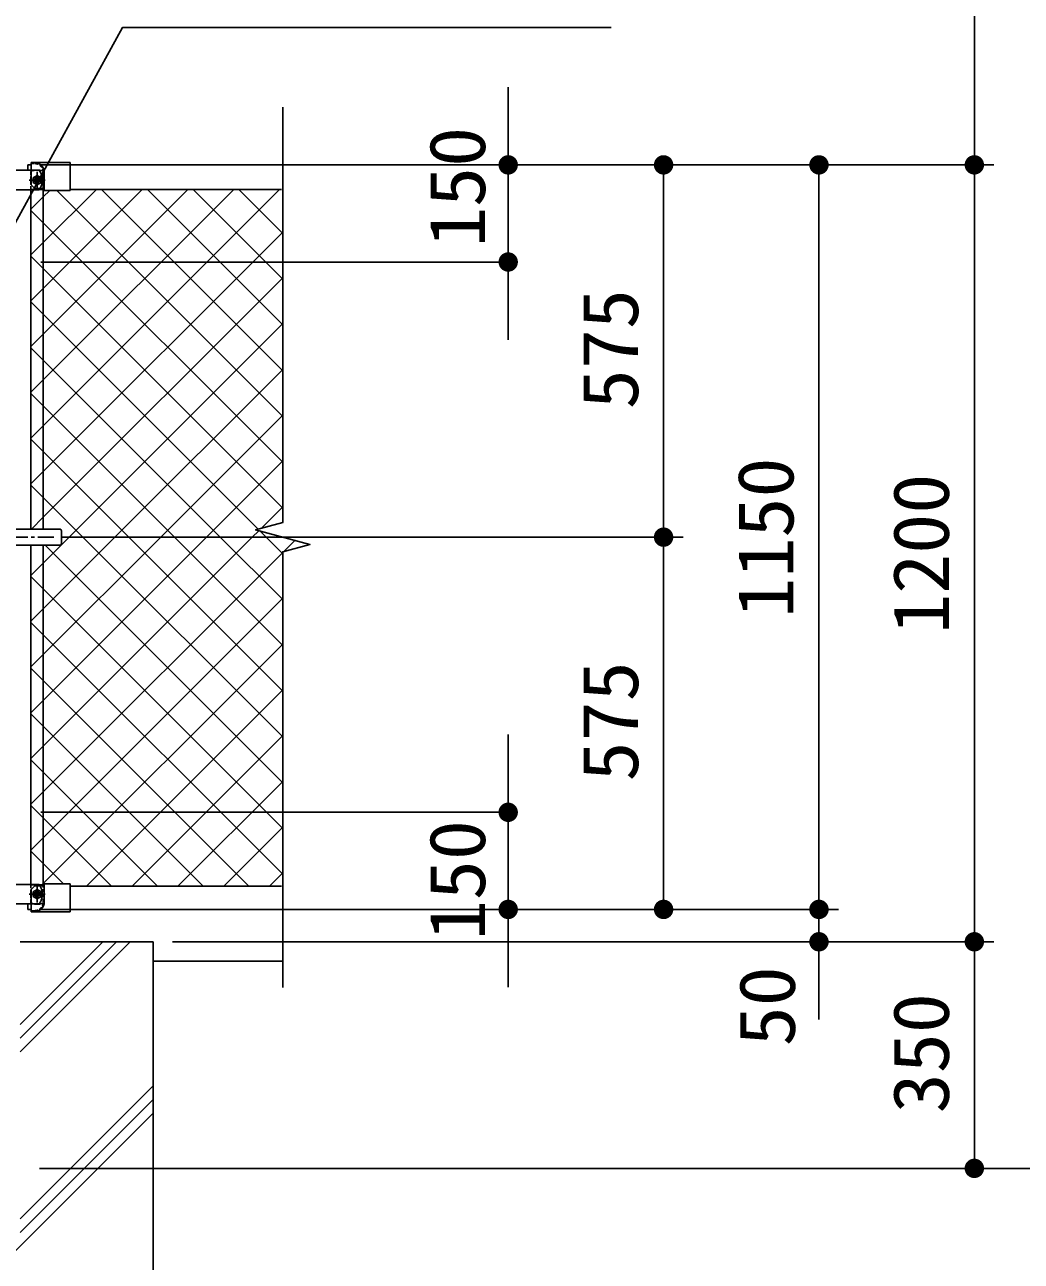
# Model space of a CAD drawing. Units: millimetres, scale not verified. Extents: x -5940 to 5940, y -4200 to 4200.
# Drawn here: x 14 to 1553, y -2503 to -593 of the extents above; entities that cross this region are included whole.
import ezdxf
from ezdxf.enums import TextEntityAlignment as Align

# ---------------------------------------------------------------- set-up
doc = ezdxf.new("R2010")
doc.units = ezdxf.units.MM
doc.header["$LTSCALE"] = 20
for name, pattern in [('DASHED', [7.5, 6, -1.5]), ('USER1', [2, 1.25, -0.25, 0.25, -0.25]), ('USER2', [0.375, 0.25, -0.125])]:
    doc.linetypes.add(name, pattern=pattern)
for name, color, linetype, lineweight in [('0-0_5寸法', 1, 'Continuous', 25), ('0-1_SUNPOU', 1, 'Continuous', 25), ('0-4_8部品', 7, 'Continuous', 25), ('0-6_2網', 2, 'Continuous', 25), ('0-7_中心線', 1, 'USER1', 25), ('0-8_1', 7, 'Continuous', 25), ('0-9_0', 7, 'Continuous', 25), ('0-A_7詳細', 7, 'Continuous', 25), ('0-B_継手', 7, 'Continuous', 25), ('0-E_GL', 7, 'Continuous', 25)]:
    doc.layers.add(name, color=color, linetype=linetype, lineweight=lineweight)
doc.styles.add('ＭＳ ゴシック', font='')
doc.styles.get('ＭＳ ゴシック').set_extended_font_data('MS Gothic')

# ---------------------------------------------------------------- blocks, each defined once
blk = doc.blocks.new('M1')
at = {"layer": '0-1_SUNPOU'}
blk.add_line((-5, 0), (-38.576, 0), dxfattribs=at)
for points in [[(0, 0), (-5, 0), (-4.961, 0.627)], [(0, 0), (-4.961, -0.627), (-5, 0)], [(0, 0), (-4.961, 0.627), (-4.843, 1.243)], [(0, 0), (-4.843, -1.243), (-4.961, -0.627)], [(0, 0), (-4.843, 1.243), (-4.649, 1.841)], [(0, 0), (-4.649, -1.841), (-4.843, -1.243)], [(0, 0), (-4.649, 1.841), (-4.382, 2.409)], [(0, 0), (-4.382, -2.409), (-4.649, -1.841)], [(0, 0), (-4.382, 2.409), (-4.045, 2.939)], [(0, 0), (-4.045, -2.939), (-4.382, -2.409)], [(0, 0), (-4.045, 2.939), (-3.645, 3.423)], [(0, 0), (-3.645, -3.423), (-4.045, -2.939)], [(0, 0), (-3.645, 3.423), (-3.187, 3.853)], [(0, 0), (-3.187, -3.853), (-3.645, -3.423)], [(0, 0), (-3.187, 3.853), (-2.679, 4.222)], [(0, 0), (-2.679, -4.222), (-3.187, -3.853)], [(0, 0), (-2.679, 4.222), (-2.129, 4.524)], [(0, 0), (-2.129, -4.524), (-2.679, -4.222)], [(0, 0), (-2.129, 4.524), (-1.545, 4.755)], [(0, 0), (-1.545, -4.755), (-2.129, -4.524)], [(0, 0), (-1.545, 4.755), (-0.937, 4.911)], [(0, 0), (-0.937, -4.911), (-1.545, -4.755)], [(0, 0), (-0.937, 4.911), (-0.314, 4.99)], [(0, 0), (-0.314, -4.99), (-0.937, -4.911)], [(0, 0), (-0.314, 4.99), (0.314, 4.99)], [(0, 0), (0.314, -4.99), (-0.314, -4.99)], [(0, 0), (0.314, 4.99), (0.937, 4.911)], [(0, 0), (0.937, 4.911), (1.545, 4.755)], [(0, 0), (1.545, 4.755), (2.129, 4.524)], [(0, 0), (2.129, 4.524), (2.679, 4.222)], [(0, 0), (2.679, 4.222), (3.187, 3.853)], [(0, 0), (3.187, 3.853), (3.645, 3.423)], [(0, 0), (3.645, 3.423), (4.045, 2.939)], [(0, 0), (4.045, 2.939), (4.382, 2.409)], [(0, 0), (4.382, 2.409), (4.649, 1.841)], [(0, 0), (4.649, 1.841), (4.843, 1.243)], [(0, 0), (4.843, 1.243), (4.961, 0.627)], [(0, 0), (4.961, 0.627), (5, 0)], [(0, 0), (0.937, -4.911), (0.314, -4.99)], [(0, 0), (1.545, -4.755), (0.937, -4.911)], [(0, 0), (2.129, -4.524), (1.545, -4.755)], [(0, 0), (2.679, -4.222), (2.129, -4.524)], [(0, 0), (3.187, -3.853), (2.679, -4.222)], [(0, 0), (3.645, -3.423), (3.187, -3.853)], [(0, 0), (4.045, -2.939), (3.645, -3.423)], [(0, 0), (4.382, -2.409), (4.045, -2.939)], [(0, 0), (4.649, -1.841), (4.382, -2.409)], [(0, 0), (4.843, -1.243), (4.649, -1.841)], [(0, 0), (4.961, -0.627), (4.843, -1.243)], [(0, 0), (5, 0), (4.961, -0.627)]]:
    blk.add_solid(points, dxfattribs=at)

msp = doc.modelspace()

# ---------------------------------------------------------------- linework, layer by layer
at = {"layer": '0-0_5寸法'}
for p, q in [((1481.03, -169.38), (1481.03, -749.38)), ((761.03, -749.38), (761.03, -689.38)), ((37.09, -809.38), (1271.03, -809.38)), ((37.09, -809.38), (1031.03, -809.38)), ((37.09, -809.38), (761.03, -809.38)), ((67.09, -809.38), (1511.03, -809.38)), ((67.09, -809.38), (1511.03, -809.38)), ((761.03, -959.38), (761.03, -809.38)), ((1001.03, -869.38), (1001.03, -1324.38)), ((1241.03, -869.38), (1241.03, -1899.38)), ((1481.03, -869.38), (1481.03, -1949.38)), ((39.39, -959.38), (761.03, -959.38)), ((761.03, -1019.38), (761.03, -1079.38)), ((89.25, -1384.38), (1031.03, -1384.38)), ((89.25, -1384.38), (1031.03, -1384.38)), ((1001.03, -1444.38), (1001.03, -1899.38)), ((761.03, -1749.38), (761.03, -1689.38)), ((39.28, -1809.38), (761.03, -1809.38)), ((761.03, -1959.38), (761.03, -1809.38)), ((1241.03, -1899.38), (1241.03, -1839.38)), ((37.09, -1959.38), (761.03, -1959.38)), ((67.09, -1959.38), (1271.03, -1959.38)), ((67.09, -1959.38), (1031.03, -1959.38)), ((67.09, -1959.38), (1271.03, -1959.38)), ((1241.03, -1959.38), (1241.03, -2009.38)), ((242.54, -2009.38), (1271.03, -2009.38)), ((761.03, -2019.38), (761.03, -2079.38)), ((840.49, -2009.38), (1511.03, -2009.38)), ((840.49, -2009.38), (1511.03, -2009.38)), ((1241.03, -2069.38), (1241.03, -2129.38)), ((1481.03, -2069.38), (1481.03, -2299.38)), ((37.09, -2359.38), (1751.03, -2359.38)), ((37.09, -2359.38), (1511.03, -2359.38))]:
    msp.add_line(p, q, dxfattribs=at)
at = {"layer": '0-4_8部品'}
msp.add_lwpolyline([(920.15, -597.08), (165.36, -597.08), (-125.9, -1127.65)], dxfattribs=at)
at = {"layer": '0-6_2網'}
for p, q in [((42.85, -929.49), (124.96, -847.38)), ((42.85, -1000.2), (195.67, -847.38)), ((42.85, -1070.91), (266.38, -847.38)), ((42.85, -1141.62), (337.09, -847.38)), ((42.85, -1212.33), (407.8, -847.38)), ((412.81, -1197.96), (63.64, -848.78)), ((412.81, -1127.25), (132.94, -847.38)), ((412.81, -1056.54), (203.65, -847.38)), ((412.81, -985.82), (274.36, -847.38)), ((412.81, -915.11), (345.07, -847.38)), ((42.85, -898.71), (23.85, -879.71)), ((412.81, -1268.67), (42.85, -898.71)), ((23.85, -948.49), (42.85, -929.49)), ((42.85, -969.42), (23.85, -950.42)), ((412.81, -1339.38), (42.85, -969.42)), ((23.85, -1019.2), (42.85, -1000.2)), ((82.93, -1384.38), (412.81, -1054.5)), ((23.85, -1089.91), (42.85, -1070.91)), ((42.85, -1110.84), (23.85, -1091.84)), ((316.38, -1384.38), (42.85, -1110.84)), ((153.64, -1384.38), (412.81, -1125.21)), ((23.85, -1160.62), (42.85, -1141.62)), ((42.85, -1181.55), (23.85, -1162.55)), ((245.67, -1384.38), (42.85, -1181.55)), ((224.35, -1384.38), (412.81, -1195.92)), ((23.85, -1231.33), (42.85, -1212.33)), ((42.85, -1252.26), (23.85, -1233.26)), ((174.96, -1384.38), (42.85, -1252.26)), ((295.06, -1384.38), (412.81, -1266.63)), ((42.85, -1322.97), (23.85, -1303.97)), ((104.25, -1384.38), (42.85, -1322.97)), ((379.29, -1370.86), (412.81, -1337.34)), ((42.85, -1424.46), (82.93, -1384.38)), ((42.85, -1495.17), (153.64, -1384.38)), ((42.85, -1565.88), (224.35, -1384.38)), ((42.85, -1636.59), (295.06, -1384.38)), ((412.81, -1692.93), (104.25, -1384.38)), ((412.81, -1622.22), (174.96, -1384.38)), ((412.81, -1551.51), (245.67, -1384.38)), ((412.81, -1480.8), (316.38, -1384.38)), ((414.42, -1406.45), (431.48, -1389.38)), ((412.81, -1763.64), (46.04, -1396.88)), ((23.85, -1443.46), (42.85, -1424.46)), ((42.85, -1464.39), (23.85, -1445.39)), ((412.81, -1834.35), (42.85, -1464.39)), ((23.85, -1514.17), (42.85, -1495.17)), ((42.85, -1535.1), (23.85, -1516.1)), ((412.81, -1905.06), (42.85, -1535.1)), ((23.85, -1584.88), (42.85, -1565.88)), ((42.85, -1605.81), (23.85, -1586.81)), ((360.59, -1923.56), (42.85, -1605.81)), ((109.43, -1923.56), (412.81, -1620.19)), ((23.85, -1655.59), (42.85, -1636.59)), ((42.85, -1676.52), (23.85, -1657.52)), ((289.88, -1923.56), (42.85, -1676.52)), ((180.14, -1923.56), (412.81, -1690.9)), ((42.85, -1747.23), (23.85, -1728.23)), ((219.17, -1923.56), (42.85, -1747.23)), ((250.85, -1923.56), (412.81, -1761.61)), ((42.85, -1817.94), (23.85, -1798.94)), ((148.46, -1923.56), (42.85, -1817.94)), ((321.57, -1923.56), (412.81, -1832.32)), ((392.28, -1923.56), (412.81, -1903.03))]:
    msp.add_line(p, q, dxfattribs=at)
for points in [[(23.85, -877.78), (42.85, -858.78), (52.84, -848.78)], [(23.85, -1302.04), (42.85, -1283.04), (412.81, -913.08)], [(24.72, -1371.88), (42.85, -1353.75), (412.81, -983.79)], [(374.78, -1372.06), (42.85, -1040.13), (23.85, -1021.13)], [(23.85, -1726.3), (42.85, -1707.3), (365.77, -1384.38), (375.71, -1374.44)], [(412.81, -1410.09), (387.1, -1384.38), (377.68, -1374.96)], [(23.85, -1797.02), (42.85, -1778.02), (412.81, -1408.05)], [(23.85, -1867.73), (42.85, -1848.73), (412.81, -1478.76)], [(40.71, -1921.57), (42.85, -1919.44), (412.81, -1549.47)], [(74.16, -1919.97), (42.85, -1888.66), (23.85, -1869.66)]]:
    msp.add_lwpolyline(points, dxfattribs=at)
at = {"layer": '0-7_中心線'}
msp.add_line((59.25, -1384.38), (-3948.06, -1384.38), dxfattribs=at)
at = {"layer": '0-8_1'}
for p, q in [((19.14, -809.18), (24.39, -809.18)), ((19.14, -809.18), (19.14, -817.78)), ((24.39, -805.78), (84.39, -805.78)), ((24.39, -805.78), (24.39, -840.09)), ((33.39, -845.28), (33.39, -820.28)), ((42.85, -818.98), (42.85, -1371.88)), ((44.39, -820.78), (44.39, -848.78)), ((84.39, -805.78), (84.39, -848.78)), ((84.39, -809.38), (411.07, -809.38)), ((20.89, -832.78), (45.89, -832.78)), ((30.09, -845.78), (24.39, -840.09)), ((27.05, -829.34), (33.35, -825.7)), ((27.05, -836.61), (27.05, -829.34)), ((27.05, -836.61), (33.35, -840.25)), ((31.88, -831.46), (29.5, -831.46)), ((29.5, -831.46), (29.5, -834.61)), ((31.88, -834.61), (29.5, -834.61)), ((35.03, -829.07), (31.88, -829.07)), ((31.88, -831.46), (31.88, -829.07)), ((35.03, -831.46), (31.88, -831.46)), ((35.03, -834.61), (31.88, -834.61)), ((35.03, -836.99), (31.88, -836.99)), ((39.65, -829.34), (33.35, -825.7)), ((39.65, -836.61), (33.35, -840.25)), ((35.03, -831.46), (35.03, -829.07)), ((35.03, -834.61), (37.41, -834.61)), ((39.65, -836.61), (39.65, -829.34)), ((23.85, -1371.88), (23.85, -847.18)), ((23.85, -847.18), (42.85, -847.18)), ((30.09, -845.78), (42.85, -845.78)), ((42.85, -848.78), (84.39, -848.78)), ((84.39, -847.38), (411.07, -847.38)), ((23.85, -1920.97), (23.85, -1396.88)), ((42.85, -1396.88), (42.85, -1921.57)), ((23.85, -1921.57), (42.85, -1921.57)), ((30.09, -1922.97), (24.39, -1928.67)), ((24.39, -1962.97), (24.39, -1928.67)), ((27.05, -1932.14), (33.35, -1928.5)), ((30.09, -1922.97), (42.85, -1922.97)), ((39.65, -1932.14), (33.35, -1928.5)), ((33.39, -1923.47), (33.39, -1948.47)), ((42.85, -1919.97), (84.39, -1919.97)), ((44.39, -1947.97), (44.39, -1919.97)), ((84.39, -1962.97), (84.39, -1919.97)), ((84.39, -1923.56), (411.07, -1923.56)), ((20.89, -1935.97), (45.89, -1935.97)), ((27.05, -1932.14), (27.05, -1939.41)), ((27.05, -1939.41), (33.35, -1943.05)), ((31.88, -1934.15), (29.5, -1934.15)), ((29.5, -1937.3), (29.5, -1934.15)), ((31.88, -1937.3), (29.5, -1937.3)), ((35.03, -1931.77), (31.88, -1931.77)), ((31.88, -1934.15), (31.88, -1931.77)), ((35.03, -1934.15), (31.88, -1934.15)), ((31.88, -1937.3), (31.88, -1934.15)), ((35.03, -1937.3), (31.88, -1937.3)), ((31.88, -1937.3), (31.88, -1939.68)), ((35.03, -1939.68), (31.88, -1939.68)), ((39.65, -1939.41), (33.35, -1943.05)), ((35.03, -1934.15), (35.03, -1931.77)), ((35.03, -1934.15), (37.41, -1934.15)), ((35.03, -1937.3), (35.03, -1934.15)), ((35.03, -1937.3), (37.41, -1937.3)), ((35.03, -1937.3), (35.03, -1939.68)), ((37.41, -1937.3), (37.41, -1934.15)), ((39.65, -1932.14), (39.65, -1939.41)), ((19.14, -1959.57), (19.14, -1950.97)), ((19.14, -1959.57), (24.39, -1959.57)), ((24.39, -1962.97), (84.39, -1962.97)), ((84.39, -1959.38), (411.07, -1959.38))]:
    msp.add_line(p, q, dxfattribs=at)
at = {"layer": '0-8_1', "linetype": 'USER2'}
for p, q in [((23.85, -847.18), (23.85, -818.98)), ((29.39, -807.38), (24.39, -807.38)), ((42.79, -820.78), (42.79, -848.78)), ((23.85, -1921.57), (23.85, -1949.78)), ((42.79, -1947.97), (42.79, -1919.97)), ((29.39, -1961.37), (24.39, -1961.37))]:
    msp.add_line(p, q, dxfattribs=at)
at = {"layer": '0-8_1'}
for points in [[(31.88, -831.46), (31.88, -834.61), (31.88, -836.99)], [(35.03, -831.46), (35.03, -834.61), (35.03, -836.99)], [(35.03, -831.46), (37.41, -831.46), (37.41, -834.61)]]:
    msp.add_lwpolyline(points, dxfattribs=at)
for centre, radius in [((33.35, -832.98), 6.3), ((33.35, -832.98), 4), ((33.35, -1935.78), 6.3), ((33.35, -1935.78), 4)]:
    msp.add_circle(centre, radius, dxfattribs=at)
at = {"layer": '0-8_1', "linetype": 'DASHED'}
for centre, start, end in [((33.35, -847.27), 71.43834, 108.56166), ((33.35, -1921.48), 251.43834, 288.56166)]:
    msp.add_arc(centre, 29.84, start, end, dxfattribs=at)
at = {"layer": '0-8_1'}
for centre, start, end in [((29.39, -820.78), 0, 90), ((29.39, -1947.97), 270, 0)]:
    msp.add_arc(centre, 15, start, end, dxfattribs=at)
at = {"layer": '0-8_1', "linetype": 'USER2'}
for centre, start, end in [((29.39, -820.78), 0, 90), ((29.39, -1947.97), 270, 0)]:
    msp.add_arc(centre, 13.4, start, end, dxfattribs=at)
at = {"layer": '0-9_0'}
for p, q in [((71.28, -1384.38), (412.81, -1384.38)), ((7.09, -2179.54), (177.26, -2009.38)), ((7.09, -2158.33), (156.04, -2009.38)), ((7.09, -2137.12), (134.83, -2009.38)), ((212.54, -2709.38), (212.54, -2009.38)), ((7.09, -2437.12), (212.54, -2231.67)), ((7.09, -2458.33), (212.54, -2252.88)), ((-222.74, -2709.38), (212.54, -2274.09))]:
    msp.add_line(p, q, dxfattribs=at)
at = {"layer": '0-9_0', "linetype": 'DASHED'}
for centre in [(16.39, -832.78), (16.39, -1935.97)]:
    msp.add_arc(centre, 25, 323.1301, 36.8699, dxfattribs=at)
at = {"layer": '0-A_7詳細'}
msp.add_lwpolyline([(412.81, -720.1), (412.81, -1361.88), (370.82, -1373.13), (454.79, -1395.63), (412.81, -1406.88), (412.81, -2079.79)], dxfattribs=at)
at = {"layer": '0-B_継手'}
for p, q in [((36.39, -817.78), (-86.61, -817.78)), ((36.39, -847.78), (-86.61, -847.78)), ((-86.61, -1371.88), (69.28, -1371.88)), ((71.28, -1375.88), (71.28, -1392.88)), ((-86.61, -1396.88), (69.28, -1396.88)), ((36.39, -1920.97), (-86.61, -1920.97)), ((36.39, -1950.97), (-86.61, -1950.97))]:
    msp.add_line(p, q, dxfattribs=at)
for centre, start, end in [((66.72, -1375.65), 357.20509, 55.92499), ((66.72, -1393.1), 304.07499, 2.79491)]:
    msp.add_arc(centre, 4.56, start, end, dxfattribs=at)
at = {"layer": '0-E_GL'}
for p, q in [((7.09, -2009.38), (212.54, -2009.38)), ((412.81, -2039.38), (212.54, -2039.38))]:
    msp.add_line(p, q, dxfattribs=at)

# ---------------------------------------------------------------- block references
at = {"layer": '0-0_5寸法', "xscale": 3, "yscale": 3}
for p, rotation in [((761.03, -809.38), 270), ((1481.03, -809.38), 270), ((1001.03, -809.38), 90), ((1241.03, -809.38), 90), ((1481.03, -809.38), 90), ((761.03, -959.38), 90), ((1001.03, -1384.38), 270), ((1001.03, -1384.38), 90), ((761.03, -1809.38), 270), ((1001.03, -1959.38), 270), ((1241.03, -1959.38), 270), ((1241.03, -1959.38), 270), ((1481.03, -2009.38), 270), ((761.03, -1959.38), 90), ((1241.03, -2009.38), 90), ((1481.03, -2009.38), 90), ((1481.03, -2359.38), 270)]:
    msp.add_blockref('M1', p, dxfattribs=dict(at, rotation=rotation))

# ---------------------------------------------------------------- texts
at = {"layer": '0-0_5寸法', "color": 7, "style": 'ＭＳ ゴシック', "width": 1.05}
for s, p in [('150', (751.37, -936.3)), ('575', (987.68, -1186.88)), ('1150', (1227.68, -1508.88)), ('1200', (1467.68, -1533.88)), ('575', (987.68, -1761.88)), ('150', (751.37, -2007.05)), ('50', (1229.9, -2170.98)), ('350', (1467.68, -2274.38))]:
    msp.add_text(s, height=86.66, rotation=90, dxfattribs=at).set_placement(p, align=Align.BOTTOM_LEFT)

doc.saveas('drawing.dxf')
